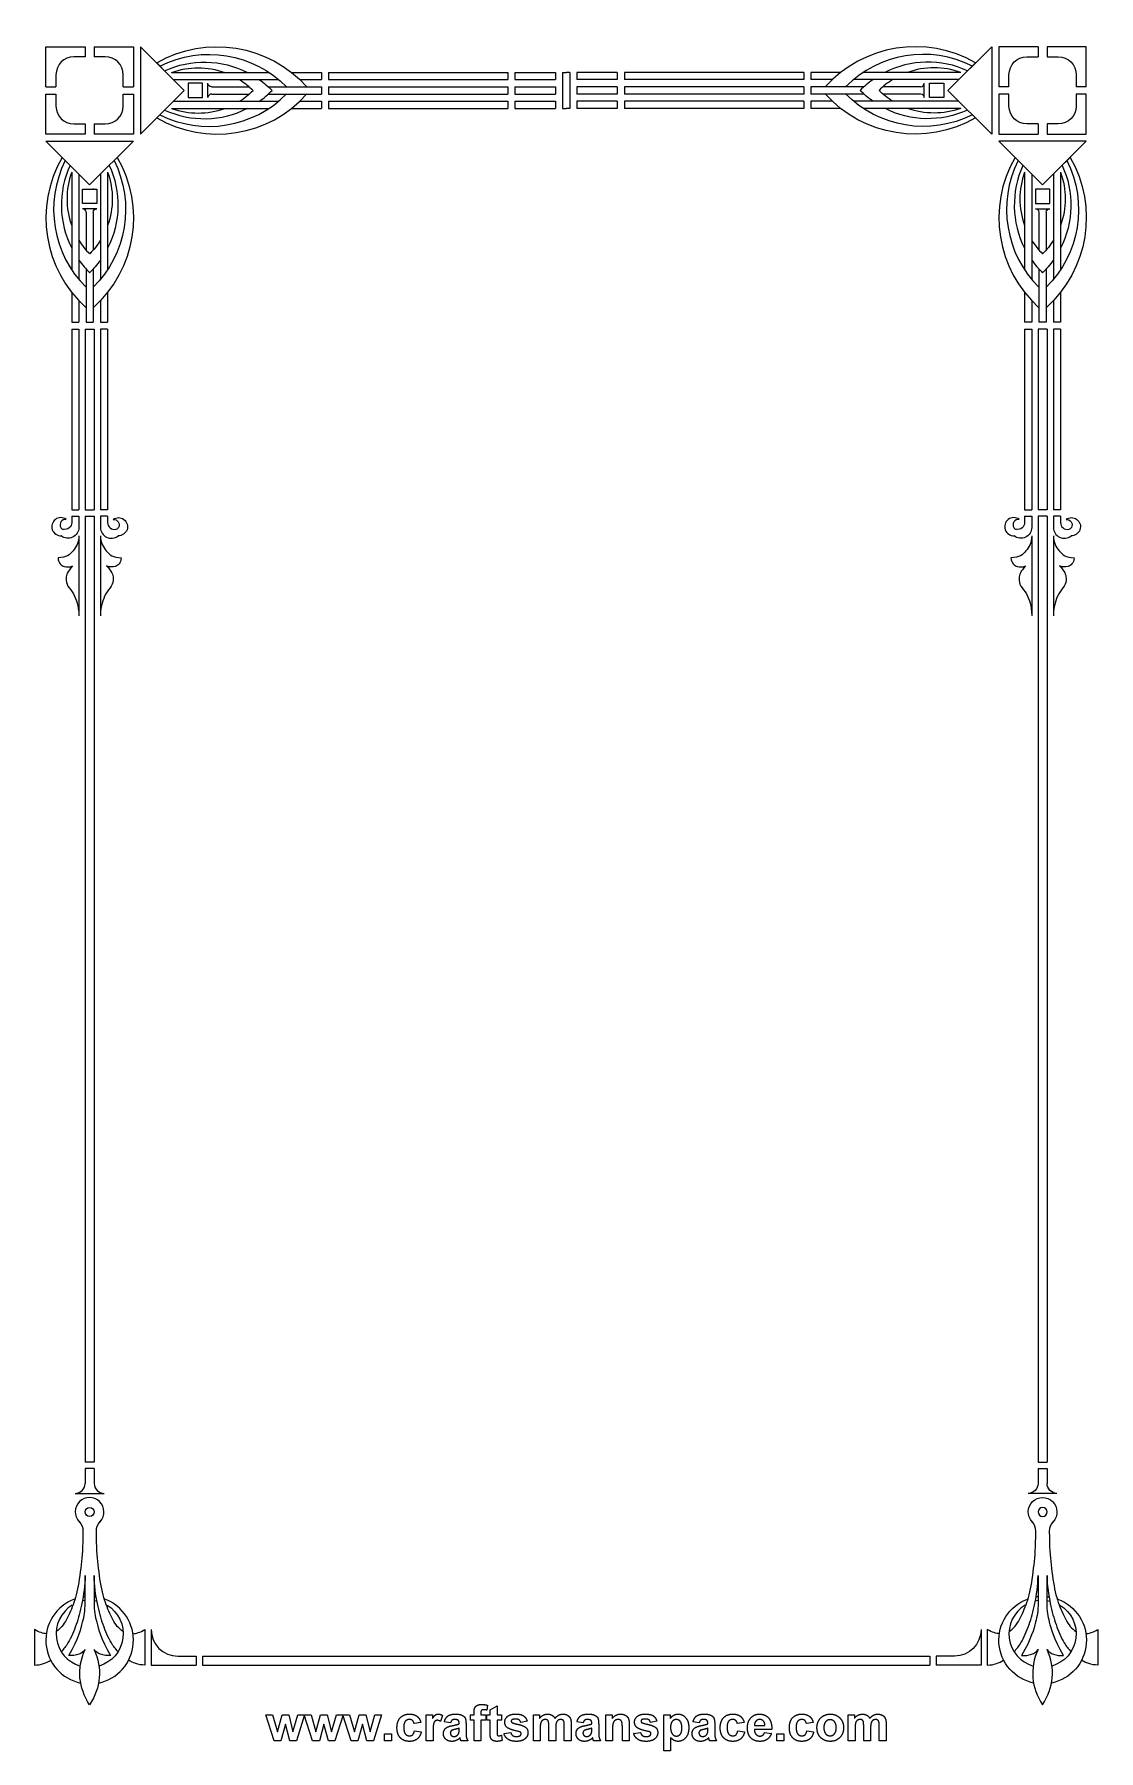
# Model space of a CAD drawing. Header units: millimetres. Extents: x -59 to 59, y -100 to 91.
import ezdxf

# ---------------------------------------------------------------- set-up
doc = ezdxf.new("R2010")
doc.units = ezdxf.units.MM
doc.header["$MEASUREMENT"] = 0
doc.layers.add('Layer 03', color=5, linetype='Continuous')

msp = doc.modelspace()

# ---------------------------------------------------------------- linework, layer by layer
at = {"layer": 'Layer 03'}
for p, q in [((-58, 90), (-53.63, 90)), ((-58, 85.53), (-58, 90)), ((-53.63, 90), (-53.63, 88.88)), ((-52.63, 90), (-48.25, 90)), ((-52.63, 90), (-52.63, 88.88)), ((-48.25, 90), (-48.25, 85.53)), ((-47.45, 90), (-47.45, 80.25)), ((47.45, 90), (47.45, 80.25)), ((52.62, 90), (48.25, 90)), ((48.25, 90), (48.25, 85.53)), ((52.62, 90), (52.62, 88.88)), ((53.62, 90), (53.62, 88.88)), ((58, 90), (53.62, 90)), ((58, 85.53), (58, 90)), ((-53.63, 88.88), (-54.88, 88.88)), ((-51.38, 88.88), (-52.63, 88.88)), ((-45.65, 88.2), (-45.3, 87.85)), ((45.65, 88.2), (45.3, 87.85)), ((51.38, 88.88), (52.62, 88.88)), ((53.62, 88.88), (54.88, 88.88)), ((-56.88, 86.88), (-56.88, 85.53)), ((-49.38, 85.53), (-49.38, 86.88)), ((-44.77, 87.32), (-45.3, 87.85)), ((-44, 87.12), (-33.12, 87.12)), ((-43.78, 86.33), (-32.04, 86.33)), ((-30.6, 87.12), (-27.29, 87.12)), ((-29.67, 86.33), (-27.29, 86.33)), ((-27.29, 87.12), (-27.29, 86.33)), ((-26.49, 87.12), (-26.49, 86.33)), ((-26.49, 87.12), (-6.5, 87.12)), ((-26.49, 86.33), (-6.5, 86.33)), ((-6.5, 87.12), (-6.5, 86.33)), ((-5.7, 87.12), (-5.7, 86.33)), ((-5.7, 87.12), (-1.2, 87.12)), ((-5.7, 86.33), (-1.2, 86.33)), ((-1.2, 87.12), (-1.2, 86.33)), ((-0.4, 87.12), (-0.4, 83.12)), ((-0.4, 87.12), (0, 87.12)), ((0.4, 87.12), (0, 87.12)), ((0.4, 87.12), (0.4, 83.12)), ((5.7, 87.12), (1.2, 87.12)), ((1.2, 87.12), (1.2, 86.33)), ((5.7, 86.33), (1.2, 86.33)), ((5.7, 87.12), (5.7, 86.33)), ((6.5, 87.12), (6.5, 86.33)), ((26.49, 87.12), (6.5, 87.12)), ((26.49, 86.33), (6.5, 86.33)), ((26.49, 87.12), (26.49, 86.33)), ((27.29, 87.12), (27.29, 86.33)), ((30.6, 87.12), (27.29, 87.12)), ((29.67, 86.33), (27.29, 86.33)), ((43.78, 86.33), (32.04, 86.33)), ((44, 87.12), (33.12, 87.12)), ((44.77, 87.32), (45.3, 87.85)), ((49.38, 85.53), (49.38, 86.88)), ((56.88, 86.88), (56.88, 85.53)), ((-58, 85.53), (-56.88, 85.53)), ((-58, 80.25), (-58, 84.72)), ((-58, 84.72), (-56.88, 84.72)), ((-56.88, 84.72), (-56.88, 83.38)), ((-49.38, 85.53), (-48.25, 85.53)), ((-49.38, 83.38), (-49.38, 84.72)), ((-49.38, 84.72), (-48.25, 84.72)), ((-48.25, 84.72), (-48.25, 80.25)), ((-42.18, 84.72), (-42.13, 84.72)), ((-42.13, 85.92), (-42.13, 84.33)), ((-40.53, 85.92), (-42.13, 85.92)), ((-42.13, 84.33), (-40.53, 84.33)), ((-40.53, 84.33), (-40.53, 85.92)), ((-39.93, 84.33), (-39.93, 85.92)), ((-39.53, 85.53), (-35.33, 85.53)), ((-39.53, 84.72), (-35.33, 84.72)), ((-33.2, 85.53), (-27.29, 85.53)), ((-33.2, 84.72), (-27.29, 84.72)), ((-27.29, 85.53), (-27.29, 84.72)), ((-26.49, 85.53), (-26.49, 84.72)), ((-26.49, 85.53), (-6.5, 85.53)), ((-26.49, 84.72), (-6.5, 84.72)), ((-6.5, 85.53), (-6.5, 84.72)), ((-5.7, 85.53), (-5.7, 84.72)), ((-5.7, 85.53), (-1.2, 85.53)), ((-5.7, 84.72), (-1.2, 84.72)), ((-1.2, 85.53), (-1.2, 84.72)), ((5.7, 85.53), (1.2, 85.53)), ((1.2, 85.53), (1.2, 84.72)), ((5.7, 84.72), (1.2, 84.72)), ((5.7, 85.53), (5.7, 84.72)), ((6.5, 85.53), (6.5, 84.72)), ((26.49, 85.53), (6.5, 85.53)), ((26.49, 84.72), (6.5, 84.72)), ((26.49, 85.53), (26.49, 84.72)), ((27.29, 85.53), (27.29, 84.72)), ((33.2, 85.53), (27.29, 85.53)), ((33.2, 84.72), (27.29, 84.72)), ((39.53, 85.53), (35.33, 85.53)), ((39.53, 84.72), (35.33, 84.72)), ((39.93, 84.33), (39.93, 85.92)), ((40.53, 84.33), (40.53, 85.92)), ((40.53, 85.92), (42.13, 85.92)), ((42.13, 84.33), (40.53, 84.33)), ((42.13, 85.92), (42.13, 84.33)), ((42.18, 84.72), (42.13, 84.72)), ((49.38, 85.53), (48.25, 85.53)), ((49.38, 84.72), (48.25, 84.72)), ((48.25, 84.72), (48.25, 80.25)), ((49.38, 83.38), (49.38, 84.72)), ((58, 85.53), (56.88, 85.53)), ((58, 84.72), (56.88, 84.72)), ((56.88, 84.72), (56.88, 83.38)), ((58, 80.25), (58, 84.72)), ((-44, 83.12), (-33.12, 83.12)), ((-43.78, 83.92), (-32.04, 83.92)), ((-30.6, 83.12), (-27.29, 83.12)), ((-29.67, 83.92), (-27.29, 83.92)), ((-27.29, 83.92), (-27.29, 83.12)), ((-26.49, 83.92), (-26.49, 83.12)), ((-26.49, 83.92), (-6.5, 83.92)), ((-26.49, 83.12), (-6.5, 83.12)), ((-6.5, 83.92), (-6.5, 83.12)), ((-5.7, 83.92), (-5.7, 83.12)), ((-5.7, 83.92), (-1.2, 83.92)), ((-5.7, 83.12), (-1.2, 83.12)), ((-1.2, 83.92), (-1.2, 83.12)), ((-0.4, 83.12), (0, 83.12)), ((0.4, 83.12), (0, 83.12)), ((5.7, 83.92), (1.2, 83.92)), ((1.2, 83.92), (1.2, 83.12)), ((5.7, 83.12), (1.2, 83.12)), ((5.7, 83.92), (5.7, 83.12)), ((6.5, 83.92), (6.5, 83.12)), ((26.49, 83.92), (6.5, 83.92)), ((26.49, 83.12), (6.5, 83.12)), ((26.49, 83.92), (26.49, 83.12)), ((27.29, 83.92), (27.29, 83.12)), ((29.67, 83.92), (27.29, 83.92)), ((30.6, 83.12), (27.29, 83.12)), ((43.78, 83.92), (32.04, 83.92)), ((44, 83.12), (33.12, 83.12)), ((-54.88, 81.38), (-53.63, 81.38)), ((-53.63, 81.38), (-53.63, 80.25)), ((-52.63, 81.38), (-52.63, 80.25)), ((-52.63, 81.38), (-51.38, 81.38)), ((52.62, 81.38), (51.38, 81.38)), ((52.62, 81.38), (52.62, 80.25)), ((54.88, 81.38), (53.62, 81.38)), ((53.62, 81.38), (53.62, 80.25)), ((-53.63, 80.25), (-58, 80.25)), ((-58, 79.45), (-48.25, 79.45)), ((-48.25, 80.25), (-52.63, 80.25)), ((48.25, 80.25), (52.62, 80.25)), ((58, 79.45), (48.25, 79.45)), ((53.62, 80.25), (58, 80.25)), ((-56.2, 77.65), (-55.85, 77.3)), ((-55.32, 76.77), (-55.85, 77.3)), ((55.32, 76.77), (55.85, 77.3)), ((56.2, 77.65), (55.85, 77.3)), ((-55.13, 76), (-55.13, 65.12)), ((-54.33, 75.78), (-54.33, 64.04)), ((-51.92, 75.78), (-51.92, 64.04)), ((-51.13, 76), (-51.13, 65.12)), ((51.12, 76), (51.12, 65.12)), ((51.92, 75.78), (51.92, 64.04)), ((54.33, 75.78), (54.33, 64.04)), ((55.12, 76), (55.12, 65.12)), ((-53.92, 72.53), (-53.92, 74.13)), ((-53.92, 74.13), (-52.33, 74.13)), ((-52.73, 74.18), (-52.73, 74.13)), ((-52.33, 74.13), (-52.33, 72.53)), ((53.92, 74.13), (52.33, 74.13)), ((52.33, 74.13), (52.33, 72.53)), ((52.72, 74.18), (52.72, 74.13)), ((53.92, 72.53), (53.92, 74.13)), ((-52.33, 72.53), (-53.92, 72.53)), ((-52.33, 71.93), (-53.92, 71.93)), ((-53.53, 71.53), (-53.53, 67.33)), ((-52.73, 71.53), (-52.73, 67.33)), ((52.33, 72.53), (53.92, 72.53)), ((52.33, 71.93), (53.92, 71.93)), ((52.72, 71.53), (52.72, 67.33)), ((53.52, 71.53), (53.52, 67.33)), ((-53.53, 65.2), (-53.53, 59.29)), ((-52.73, 65.2), (-52.73, 59.29)), ((52.72, 65.2), (52.72, 59.29)), ((53.52, 65.2), (53.52, 59.29)), ((-55.13, 62.6), (-55.13, 59.29)), ((-54.33, 61.67), (-54.33, 59.29)), ((-51.92, 61.67), (-51.92, 59.29)), ((-51.13, 62.6), (-51.13, 59.29)), ((51.12, 62.6), (51.12, 59.29)), ((51.92, 61.67), (51.92, 59.29)), ((54.33, 61.67), (54.33, 59.29)), ((55.12, 62.6), (55.12, 59.29)), ((-55.13, 59.29), (-54.33, 59.29)), ((-55.13, 58.49), (-54.33, 58.49)), ((-55.13, 58.49), (-55.13, 38.34)), ((-54.33, 58.49), (-54.33, 38.34)), ((-53.63, 58.49), (-52.63, 58.49)), ((-53.63, 58.49), (-53.63, 38.34)), ((-53.53, 59.29), (-52.73, 59.29)), ((-52.63, 58.49), (-52.63, 38.34)), ((-51.92, 59.29), (-51.13, 59.29)), ((-51.92, 58.49), (-51.92, 38.34)), ((-51.13, 58.49), (-51.92, 58.49)), ((-51.13, 58.49), (-51.13, 38.34)), ((51.92, 59.29), (51.12, 59.29)), ((51.12, 58.49), (51.92, 58.49)), ((51.12, 58.49), (51.12, 38.34)), ((51.92, 58.49), (51.92, 38.34)), ((52.62, 58.49), (52.62, 38.34)), ((53.62, 58.49), (52.62, 58.49)), ((53.52, 59.29), (52.72, 59.29)), ((53.62, 58.49), (53.62, 38.34)), ((55.12, 59.29), (54.33, 59.29)), ((54.33, 58.49), (54.33, 38.34)), ((55.12, 58.49), (54.33, 58.49)), ((55.12, 58.49), (55.12, 38.34)), ((-55.13, 38.34), (-54.33, 38.34)), ((-53.63, 38.34), (-52.63, 38.34)), ((-51.13, 38.34), (-51.92, 38.34)), ((51.12, 38.34), (51.92, 38.34)), ((53.62, 38.34), (52.62, 38.34)), ((55.12, 38.34), (54.33, 38.34)), ((-55.13, 37.64), (-54.33, 37.64)), ((-55.13, 37.64), (-55.13, 36.94)), ((-54.33, 37.64), (-54.33, 36.38)), ((-53.63, 37.64), (-53.63, -61.52)), ((-53.63, 37.64), (-52.63, 37.64)), ((-52.63, 37.64), (-52.63, -67.85)), ((-51.92, 37.64), (-51.92, 36.38)), ((-51.13, 37.64), (-51.92, 37.64)), ((-51.13, 37.64), (-51.13, 36.94)), ((51.12, 37.64), (51.92, 37.64)), ((51.12, 37.64), (51.12, 36.94)), ((51.92, 37.64), (51.92, 36.38)), ((52.62, 37.64), (52.62, -67.85)), ((53.62, 37.64), (52.62, 37.64)), ((53.62, 37.64), (53.62, -61.52)), ((54.33, 37.64), (54.33, 36.38)), ((55.12, 37.64), (54.33, 37.64)), ((55.12, 37.64), (55.12, 36.94)), ((-54.33, 35.44), (-54.33, 26.53)), ((-51.92, 35.44), (-51.92, 26.53)), ((51.92, 35.44), (51.92, 26.53)), ((54.33, 35.44), (54.33, 26.53)), ((-53.63, -61.52), (-53.63, -67.85)), ((53.62, -61.52), (53.62, -67.85)), ((-52.63, -67.85), (-53.63, -67.85)), ((-53.63, -68.55), (-53.63, -70.23)), ((-52.63, -68.55), (-53.63, -68.55)), ((-52.63, -68.55), (-52.63, -70.23)), ((52.62, -67.85), (53.62, -67.85)), ((52.62, -68.55), (53.62, -68.55)), ((52.62, -68.55), (52.62, -70.23)), ((53.62, -68.55), (53.62, -70.23)), ((-54.73, -71.33), (-51.52, -71.33)), ((54.73, -71.33), (51.52, -71.33)), ((-53.63, -83.51), (-53.63, -80.51)), ((-52.63, -80.51), (-52.63, -83.51)), ((52.62, -80.51), (52.62, -83.51)), ((53.62, -83.51), (53.62, -80.51)), ((-59.29, -86.53), (-59.29, -90.48)), ((-46.96, -86.53), (-46.96, -90.48)), ((-46.26, -86.53), (-46.26, -90.48)), ((46.26, -86.53), (46.26, -90.48)), ((46.96, -86.53), (46.96, -90.48)), ((59.29, -86.53), (59.29, -90.48)), ((-43.31, -89.48), (-41.25, -89.48)), ((-41.25, -89.48), (-41.25, -90.48)), ((-40.55, -89.48), (-40.55, -90.48)), ((-40.55, -89.48), (40.55, -89.48)), ((40.55, -89.48), (40.55, -90.48)), ((43.31, -89.48), (41.25, -89.48)), ((41.25, -89.48), (41.25, -90.48)), ((-46.26, -90.48), (-41.25, -90.48)), ((-40.55, -90.48), (40.55, -90.48)), ((46.26, -90.48), (41.25, -90.48)), ((-54.12, -92.49), (-54.13, -92.48)), ((-52.12, -92.48), (-52.13, -92.49)), ((52.12, -92.48), (52.13, -92.49)), ((54.12, -92.49), (54.13, -92.48)), ((-8.77, -94.97), (-8.85, -95.5)), ((-8.47, -95.48), (-7.7, -95.04)), ((-8.47, -96.03), (-8.47, -95.48)), ((-7.7, -95.04), (-7.7, -96.03)), ((-32.56, -98.92), (-33.48, -96.03)), ((-33.48, -96.03), (-32.73, -96.03)), ((-32.73, -96.03), (-32.19, -97.92)), ((-32.19, -97.92), (-31.67, -96.03)), ((-31.3, -97.06), (-31.8, -98.92)), ((-31.67, -96.03), (-30.93, -96.03)), ((-30.81, -98.92), (-31.3, -97.06)), ((-30.93, -96.03), (-30.46, -97.92)), ((-30.46, -97.92), (-29.91, -96.03)), ((-29.16, -96.03), (-30.08, -98.92)), ((-29.91, -96.03), (-29.16, -96.03)), ((-28.26, -98.92), (-29.19, -96.03)), ((-29.19, -96.03), (-28.44, -96.03)), ((-28.44, -96.03), (-27.89, -97.92)), ((-27.89, -97.92), (-27.38, -96.03)), ((-27, -97.06), (-27.51, -98.92)), ((-27.38, -96.03), (-26.63, -96.03)), ((-26.51, -98.92), (-27, -97.06)), ((-26.63, -96.03), (-26.16, -97.92)), ((-26.16, -97.92), (-25.61, -96.03)), ((-24.86, -96.03), (-25.79, -98.92)), ((-25.61, -96.03), (-24.86, -96.03)), ((-23.97, -98.92), (-24.89, -96.03)), ((-24.89, -96.03), (-24.14, -96.03)), ((-24.14, -96.03), (-23.59, -97.92)), ((-23.59, -97.92), (-23.08, -96.03)), ((-22.7, -97.06), (-23.21, -98.92)), ((-23.08, -96.03), (-22.34, -96.03)), ((-22.22, -98.92), (-22.7, -97.06)), ((-22.34, -96.03), (-21.86, -97.92)), ((-21.86, -97.92), (-21.32, -96.03)), ((-20.57, -96.03), (-21.49, -98.92)), ((-21.32, -96.03), (-20.57, -96.03)), ((-16.2, -96.87), (-16.96, -96.99)), ((-15.61, -98.92), (-15.61, -96.03)), ((-15.61, -96.03), (-14.89, -96.03)), ((-14.89, -96.03), (-14.89, -96.44)), ((-13.78, -96.1), (-14.01, -96.77)), ((-12.89, -96.92), (-13.58, -96.82)), ((-11.93, -97.04), (-11.93, -96.96)), ((-11.93, -97.69), (-11.93, -97.53)), ((-11.16, -97.07), (-11.16, -97.96)), ((-10.67, -96.03), (-10.27, -96.03)), ((-10.67, -96.62), (-10.67, -96.03)), ((-10.27, -96.62), (-10.67, -96.62)), ((-10.27, -96.03), (-10.27, -95.81)), ((-10.27, -98.92), (-10.27, -96.62)), ((-9.51, -95.83), (-9.51, -96.03)), ((-9.51, -96.03), (-8.96, -96.03)), ((-8.96, -96.62), (-9.51, -96.62)), ((-9.51, -96.62), (-9.51, -98.92)), ((-8.96, -96.03), (-8.96, -96.62)), ((-8.84, -96.62), (-8.84, -96.03)), ((-8.84, -96.03), (-8.47, -96.03)), ((-8.47, -96.62), (-8.84, -96.62)), ((-8.47, -97.89), (-8.47, -96.62)), ((-7.7, -96.03), (-7.19, -96.03)), ((-7.19, -96.62), (-7.7, -96.62)), ((-7.7, -96.62), (-7.7, -97.81)), ((-7.19, -96.03), (-7.19, -96.62)), ((-4.35, -96.74), (-5.06, -96.87)), ((-3.65, -96.03), (-2.96, -96.03)), ((-3.65, -98.92), (-3.65, -96.03)), ((-2.96, -96.03), (-2.96, -96.42)), ((-2.89, -97.51), (-2.89, -98.92)), ((-1.93, -98.92), (-1.93, -97.33)), ((-1.16, -97.53), (-1.16, -98.92)), ((-0.2, -98.92), (-0.2, -97.26)), ((0.57, -97.06), (0.57, -98.92)), ((1.9, -96.92), (1.21, -96.82)), ((2.86, -97.04), (2.86, -96.96)), ((2.86, -97.69), (2.86, -97.53)), ((3.63, -97.07), (3.63, -97.96)), ((4.42, -98.92), (4.42, -96.03)), ((4.42, -96.03), (5.14, -96.03)), ((5.14, -96.03), (5.14, -96.45)), ((5.18, -97.61), (5.18, -98.92)), ((6.27, -98.92), (6.27, -97.44)), ((7.04, -97.12), (7.04, -98.92)), ((10.12, -96.74), (9.41, -96.87)), ((10.89, -96.03), (11.6, -96.03)), ((10.89, -100.03), (10.89, -96.03)), ((11.6, -96.03), (11.6, -96.45)), ((14.84, -96.92), (14.15, -96.82)), ((15.8, -97.04), (15.8, -96.96)), ((15.8, -97.69), (15.8, -97.53)), ((16.57, -97.07), (16.57, -97.96)), ((19.85, -96.87), (19.09, -96.99)), ((21, -97.21), (22.17, -97.21)), ((27.55, -96.87), (26.79, -96.99)), ((31.46, -96.03), (32.15, -96.03)), ((31.46, -98.92), (31.46, -96.03)), ((32.15, -96.03), (32.15, -96.42)), ((32.22, -97.51), (32.22, -98.92)), ((33.18, -98.92), (33.18, -97.33)), ((33.95, -97.53), (33.95, -98.92)), ((34.91, -98.92), (34.91, -97.26)), ((35.68, -97.06), (35.68, -98.92)), ((-31.8, -98.92), (-32.56, -98.92)), ((-30.08, -98.92), (-30.81, -98.92)), ((-27.51, -98.92), (-28.26, -98.92)), ((-25.79, -98.92), (-26.51, -98.92)), ((-23.21, -98.92), (-23.97, -98.92)), ((-21.49, -98.92), (-22.22, -98.92)), ((-20.25, -98.92), (-20.25, -98.15)), ((-20.25, -98.15), (-19.48, -98.15)), ((-19.48, -98.92), (-20.25, -98.92)), ((-19.48, -98.15), (-19.48, -98.92)), ((-16.91, -97.83), (-16.15, -97.93)), ((-14.84, -98.92), (-15.61, -98.92)), ((-14.84, -98.02), (-14.84, -98.92)), ((-10.96, -98.92), (-11.73, -98.92)), ((-9.51, -98.92), (-10.27, -98.92)), ((-7.2, -98.3), (-7.14, -98.88)), ((-6.94, -98.1), (-6.17, -98)), ((-2.89, -98.92), (-3.65, -98.92)), ((-1.16, -98.92), (-1.93, -98.92)), ((0.57, -98.92), (-0.2, -98.92)), ((3.83, -98.92), (3.06, -98.92)), ((5.18, -98.92), (4.42, -98.92)), ((7.04, -98.92), (6.27, -98.92)), ((7.53, -98.1), (8.3, -98)), ((11.65, -98.57), (11.65, -100.03)), ((16.76, -98.92), (16, -98.92)), ((19.14, -97.83), (19.9, -97.93)), ((22.94, -97.68), (20.99, -97.68)), ((22.12, -98), (22.89, -98.1)), ((23.51, -98.92), (23.51, -98.15)), ((23.51, -98.15), (24.27, -98.15)), ((24.27, -98.92), (23.51, -98.92)), ((24.27, -98.15), (24.27, -98.92)), ((26.84, -97.83), (27.6, -97.93)), ((32.22, -98.92), (31.46, -98.92)), ((33.95, -98.92), (33.18, -98.92)), ((35.68, -98.92), (34.91, -98.92)), ((11.65, -100.03), (10.89, -100.03))]:
    msp.add_line(p, q, dxfattribs=at)
for points in [[(-47.45, 90), (-42.58, 85.13), (-47.45, 80.25)], [(47.45, 90), (42.58, 85.13), (47.45, 80.25)], [(-58, 79.45), (-53.13, 74.58), (-48.25, 79.45)], [(58, 79.45), (53.12, 74.58), (48.25, 79.45)]]:
    msp.add_lwpolyline(points, dxfattribs=at)
msp.add_circle((-53.13, -73.4), 0.5, dxfattribs=at)
at = {"layer": 'Layer 03', "extrusion": (0, 0, -1)}
msp.add_circle((-53.13, -73.4), 0.5, dxfattribs=at)
for centre, radius, start, end in [((38.92, 76.53), 13.47, 60.0339, 138.1038), ((39.83, 76.95), 12.19, 63.3576, 135.3031), ((40.34, 77.67), 10.61, 65.3453, 117.0155), ((-51.38, 86.88), 2, 0, 90), ((-54.88, 86.88), 2, 90, 180), ((41.03, 78.93), 8.72, 70.11, 109.89), ((41.03, 78.93), 8.72, 121.9445, 134.6934), ((40.34, 77.67), 10.61, 125.3615, 135.3749), ((39.53, 85.92), 0.4, 270, 0), ((-38.92, 93.72), 13.47, 240.0339, 318.1038), ((-39.83, 93.3), 12.19, 243.3576, 315.3031), ((-40.34, 92.58), 10.61, 305.3615, 315.3749), ((-41.03, 91.32), 8.72, 301.9445, 314.6934), ((-39.53, 84.33), 0.4, 90, 180), ((-40.34, 92.58), 10.61, 245.3453, 297.0155), ((-41.03, 91.32), 8.72, 250.11, 289.89), ((-51.38, 83.38), 2, 270, 0), ((-54.88, 83.38), 2, 180, 270), ((61.72, 70.92), 13.47, 150.0339, 228.1038), ((61.3, 71.83), 12.19, 153.3576, 225.3031), ((60.58, 72.34), 10.61, 155.3453, 207.0155), ((-44.53, 70.92), 13.47, 150.0339, 228.1038), ((-44.95, 71.83), 12.19, 153.3576, 225.3031), ((-45.67, 72.34), 10.61, 155.3453, 207.0155), ((59.32, 73.03), 8.72, 160.11, 199.89), ((-46.93, 73.03), 8.72, 160.11, 199.89), ((52.33, 71.53), 0.4, 360, 90), ((-53.92, 71.53), 0.4, 360, 90), ((59.32, 73.03), 8.72, 211.9445, 224.6934), ((-46.93, 73.03), 8.72, 211.9445, 224.6934), ((60.58, 72.34), 10.61, 215.3615, 225.3749), ((-45.67, 72.34), 10.61, 215.3615, 225.3749), ((55.53, 36.38), 1.2, 180, 309.8539), ((55.9, 36.94), 0.776, 180, 281.112), ((49.91, 36.47), 1.01, 53.6801, 272.5551), ((50.43, 36.68), 0.601, 82.6939, 210.1663), ((50.28, 36.59), 0.427, 210.1663, 258.888), ((-50.72, 36.38), 1.2, 180, 309.8539), ((-50.35, 36.94), 0.776, 180, 281.112), ((-56.34, 36.47), 1.01, 53.6801, 272.5551), ((-55.82, 36.68), 0.601, 82.6939, 210.1663), ((-55.97, 36.59), 0.427, 210.1663, 258.888), ((-51.52, -70.23), 1.1, 180, 270), ((-54.73, -70.23), 1.1, 270, 0), ((-53.13, -73.4), 1.6, 316.9116, 223.0884), ((55.43, -75.55), 1.56, 136.9116, 180.5552), ((50.82, -75.55), 1.56, 359.4448, 43.0884), ((53.12, -87.71), 4.88, 95.8868, 98.622), ((53.12, -87), 3.74, 97.9906, 102.5575), ((53.12, -87), 3.74, 121.0979, 253.7492), ((46.62, -86.58), 3.91, 42.4626, 42.5), ((-53.13, -87.71), 4.88, 281.8341, 69.5992), ((-53.13, -87.71), 4.88, 95.8868, 98.622), ((-53.13, -87), 3.74, 97.9906, 102.5575), ((-53.13, -87.71), 4.88, 110.4008, 258.1659), ((-53.13, -87), 3.74, 121.0979, 253.7492), ((-59.63, -86.58), 3.91, 42.4626, 42.5), ((-43.31, -86.53), 2.95, 180, 270)]:
    msp.add_arc(centre, radius, start, end, dxfattribs=at)
at = {"layer": 'Layer 03'}
for centre, radius, start, end in [((38.92, 76.53), 13.47, 60.0339, 138.1038), ((-54.88, 86.88), 2, 90, 180), ((-51.38, 86.88), 2, 0, 90), ((39.83, 76.95), 12.19, 63.3576, 135.3031), ((40.34, 77.67), 10.61, 65.3453, 117.0155), ((40.34, 77.67), 10.61, 125.3615, 135.3749), ((41.03, 78.93), 8.72, 121.9445, 134.6934), ((41.03, 78.93), 8.72, 70.11, 109.89), ((-38.92, 93.72), 13.47, 240.0339, 318.1038), ((-39.83, 93.3), 12.19, 243.3576, 315.3031), ((-39.53, 84.33), 0.4, 90, 180), ((-41.03, 91.32), 8.72, 301.9445, 314.6934), ((-40.34, 92.58), 10.61, 305.3615, 315.3749), ((39.53, 85.92), 0.4, 270, 0), ((-54.88, 83.38), 2, 180, 270), ((-51.38, 83.38), 2, 270, 0), ((-40.34, 92.58), 10.61, 245.3453, 297.0155), ((-41.03, 91.32), 8.72, 250.11, 289.89), ((-44.53, 70.92), 13.47, 150.0339, 228.1038), ((-44.95, 71.83), 12.19, 153.3576, 225.3031), ((-45.67, 72.34), 10.61, 155.3453, 207.0155), ((61.72, 70.92), 13.47, 150.0339, 228.1038), ((61.3, 71.83), 12.19, 153.3576, 225.3031), ((60.58, 72.34), 10.61, 155.3453, 207.0155), ((-46.93, 73.03), 8.72, 160.11, 199.89), ((59.32, 73.03), 8.72, 160.11, 199.89), ((-53.92, 71.53), 0.4, 360, 90), ((52.33, 71.53), 0.4, 360, 90), ((-46.93, 73.03), 8.72, 211.9445, 224.6934), ((59.32, 73.03), 8.72, 211.9445, 224.6934), ((-45.67, 72.34), 10.61, 215.3615, 225.3749), ((60.58, 72.34), 10.61, 215.3615, 225.3749), ((-56.34, 36.47), 1.01, 53.6801, 272.5551), ((-55.82, 36.68), 0.601, 82.6939, 210.1663), ((-55.97, 36.59), 0.427, 210.1663, 258.888), ((-50.72, 36.38), 1.2, 180, 309.8539), ((-50.35, 36.94), 0.776, 180, 281.112), ((49.91, 36.47), 1.01, 53.6801, 272.5551), ((50.43, 36.68), 0.601, 82.6939, 210.1663), ((50.28, 36.59), 0.427, 210.1663, 258.888), ((55.53, 36.38), 1.2, 180, 309.8539), ((55.9, 36.94), 0.776, 180, 281.112), ((-54.73, -70.23), 1.1, 270, 0), ((-51.52, -70.23), 1.1, 180, 270), ((-53.13, -73.4), 1.6, 316.9116, 223.0884), ((50.82, -75.55), 1.56, 359.4448, 43.0884), ((55.43, -75.55), 1.56, 136.9116, 180.5552), ((-53.13, -87.71), 4.88, 110.4008, 258.1659), ((-53.13, -87), 3.74, 121.0979, 253.7492), ((-59.63, -86.58), 3.91, 42.4626, 42.5), ((-53.13, -87), 3.74, 97.9906, 102.5575), ((-53.13, -87.71), 4.88, 95.8868, 98.622), ((-53.13, -87.71), 4.88, 281.8341, 69.5992), ((53.12, -87), 3.74, 121.0979, 253.7492), ((46.62, -86.58), 3.91, 42.4626, 42.5), ((53.12, -87), 3.74, 97.9906, 102.5575), ((53.12, -87.71), 4.88, 95.8868, 98.622), ((-43.31, -86.53), 2.95, 180, 270)]:
    msp.add_arc(centre, radius, start, end, dxfattribs=at)
for points, degree in [([(-54.33, 35.44), (-54.33, 34.73), (-54.93, 33.68), (-55.72, 33.01), (-56.65, 33.01)], 3), ([(-51.92, 35.44), (-51.92, 34.73), (-51.32, 33.68), (-50.53, 33.01), (-49.6, 33.01)], 3), ([(51.92, 35.44), (51.92, 34.73), (51.32, 33.68), (50.53, 33.01), (49.6, 33.01)], 3), ([(54.33, 35.44), (54.33, 34.73), (54.93, 33.68), (55.72, 33.01), (56.65, 33.01)], 3), ([(-56.65, 33.01), (-56.6, 32.36), (-55.95, 31.91), (-55.36, 31.96), (-55.02, 32.09)], 3), ([(-49.6, 33.01), (-49.65, 32.36), (-50.3, 31.91), (-50.89, 31.96), (-51.23, 32.09)], 3), ([(49.6, 33.01), (49.65, 32.36), (50.3, 31.91), (50.89, 31.96), (51.23, 32.09)], 3), ([(56.65, 33.01), (56.6, 32.36), (55.95, 31.91), (55.36, 31.96), (55.02, 32.09)], 3), ([(-55.02, 32.09), (-55.61, 31.5), (-55.83, 30.66), (-55.64, 29.85), (-54.85, 29.04), (-54.51, 27.91), (-54.33, 27.23), (-54.33, 26.53)], 3), ([(-51.23, 32.09), (-50.64, 31.5), (-50.42, 30.66), (-50.61, 29.85), (-51.4, 29.04), (-51.74, 27.91), (-51.92, 27.23), (-51.92, 26.53)], 3), ([(51.23, 32.09), (50.64, 31.5), (50.42, 30.66), (50.61, 29.85), (51.4, 29.04), (51.74, 27.91), (51.92, 27.23), (51.92, 26.53)], 3), ([(55.02, 32.09), (55.61, 31.5), (55.83, 30.66), (55.64, 29.85), (54.85, 29.04), (54.51, 27.91), (54.33, 27.23), (54.33, 26.53)], 3), ([(-55.46, -89.42), (-54.36, -87.5), (-53.83, -85.42), (-53.63, -84.52), (-53.63, -83.51)], 3), ([(-52.63, -83.51), (-52.63, -84.52), (-52.42, -85.42), (-51.89, -87.5), (-50.79, -89.42)], 3), ([(52.62, -83.51), (52.62, -84.52), (52.42, -85.42), (51.89, -87.5), (50.79, -89.42)], 3), ([(55.46, -89.42), (54.36, -87.5), (53.83, -85.42), (53.62, -84.52), (53.62, -83.51)], 3), ([(-57.94, -86.98), (-58.3, -86.96), (-58.72, -86.82), (-59.29, -86.53)], 3), ([(-48.31, -86.98), (-47.95, -86.96), (-47.53, -86.82), (-46.96, -86.53)], 3), ([(48.31, -86.98), (47.95, -86.96), (47.53, -86.82), (46.96, -86.53)], 3), ([(57.94, -86.98), (58.3, -86.96), (58.72, -86.82), (59.29, -86.53)], 3), ([(-59.29, -90.48), (-58.54, -90.48), (-57.95, -90.24), (-57.47, -89.93)], 3), ([(-53.63, -88.76), (-53.91, -89.18), (-54.66, -89.5), (-55.46, -89.42)], 3), ([(-53.13, -94.92), (-54.37, -93), (-54.59, -90.83), (-53.63, -88.76)], 3), ([(-52.63, -88.76), (-51.66, -90.83), (-51.88, -93), (-53.13, -94.92)], 3), ([(-50.79, -89.42), (-51.59, -89.5), (-52.34, -89.18), (-52.63, -88.76)], 3), ([(-46.96, -90.48), (-47.71, -90.48), (-48.3, -90.24), (-48.78, -89.93)], 3), ([(46.96, -90.48), (47.71, -90.48), (48.3, -90.24), (48.78, -89.93)], 3), ([(50.79, -89.42), (51.59, -89.5), (52.34, -89.18), (52.62, -88.76)], 3), ([(52.62, -88.76), (51.66, -90.83), (51.88, -93), (53.12, -94.92)], 3), ([(53.12, -94.92), (54.37, -93), (54.59, -90.83), (53.62, -88.76)], 3), ([(53.62, -88.76), (53.91, -89.18), (54.66, -89.5), (55.46, -89.42)], 3), ([(59.29, -90.48), (58.54, -90.48), (57.95, -90.24), (57.47, -89.93)], 3), ([(-10.27, -95.81), (-10.27, -95.45), (-10.2, -95.27)], 2), ([(-10.2, -95.27), (-10.12, -95.09), (-9.91, -94.98)], 2), ([(-9.91, -94.98), (-9.71, -94.87), (-9.4, -94.87)], 2), ([(-9.44, -95.54), (-9.51, -95.61), (-9.51, -95.83)], 2), ([(-9.2, -95.46), (-9.36, -95.46), (-9.44, -95.54)], 2), ([(-9.4, -94.87), (-9.07, -94.87), (-8.77, -94.97)], 2), ([(-8.85, -95.5), (-9.03, -95.46), (-9.2, -95.46)], 2), ([(-18.86, -97.47), (-18.86, -96.76), (-18.49, -96.35)], 2), ([(-18.49, -98.59), (-18.86, -98.19), (-18.86, -97.47)], 2), ([(-18.49, -96.35), (-18.11, -95.95), (-17.47, -95.95)], 2), ([(-17.93, -96.75), (-18.1, -96.95), (-18.1, -97.42)], 2), ([(-18.1, -97.42), (-18.1, -97.94), (-17.93, -98.16)], 2), ([(-17.48, -96.55), (-17.76, -96.55), (-17.93, -96.75)], 2), ([(-17.13, -96.66), (-17.27, -96.55), (-17.48, -96.55)], 2), ([(-17.47, -95.95), (-16.95, -95.95), (-16.64, -96.18)], 2), ([(-16.96, -96.99), (-17, -96.77), (-17.13, -96.66)], 2), ([(-16.64, -96.18), (-16.33, -96.4), (-16.2, -96.87)], 2), ([(-14.89, -96.44), (-14.72, -96.15), (-14.58, -96.05)], 2), ([(-14.78, -97.05), (-14.84, -97.28), (-14.84, -98.02)], 2), ([(-14.61, -96.73), (-14.72, -96.82), (-14.78, -97.05)], 2), ([(-14.35, -96.64), (-14.51, -96.64), (-14.61, -96.73)], 2), ([(-14.58, -96.05), (-14.44, -95.95), (-14.26, -95.95)], 2), ([(-14.01, -96.77), (-14.2, -96.64), (-14.35, -96.64)], 2), ([(-14.26, -95.95), (-14.01, -95.95), (-13.78, -96.1)], 2), ([(-13.58, -96.82), (-13.47, -96.38), (-13.19, -96.17)], 2), ([(-13.57, -97.7), (-13.45, -97.51), (-13.25, -97.41)], 2), ([(-13.25, -97.41), (-13.04, -97.3), (-12.65, -97.23)], 2), ([(-13.19, -96.17), (-12.91, -95.95), (-12.35, -95.95)], 2), ([(-12.72, -96.63), (-12.82, -96.71), (-12.89, -96.92)], 2), ([(-12.42, -96.55), (-12.61, -96.55), (-12.72, -96.63)], 2), ([(-12.65, -97.23), (-12.13, -97.13), (-11.93, -97.04)], 2), ([(-12.03, -96.64), (-12.13, -96.55), (-12.42, -96.55)], 2), ([(-11.93, -97.53), (-12.07, -97.58), (-12.37, -97.65)], 2), ([(-12.35, -95.95), (-11.85, -95.95), (-11.61, -96.07)], 2), ([(-11.93, -96.96), (-11.93, -96.74), (-12.03, -96.64)], 2), ([(-11.61, -96.07), (-11.36, -96.2), (-11.26, -96.38)], 2), ([(-11.26, -96.38), (-11.16, -96.57), (-11.16, -97.07)], 2), ([(-6.84, -96.85), (-6.84, -96.47), (-6.54, -96.21)], 2), ([(-6.5, -97.5), (-6.84, -97.27), (-6.84, -96.85)], 2), ([(-6.54, -96.21), (-6.25, -95.95), (-5.62, -95.95)], 2), ([(-5.32, -97.88), (-6.25, -97.67), (-6.5, -97.5)], 2), ([(-6.04, -96.58), (-6.12, -96.64), (-6.12, -96.74)], 2), ([(-6.12, -96.74), (-6.12, -96.82), (-6.05, -96.88)], 2), ([(-6.05, -96.88), (-5.95, -96.96), (-5.34, -97.1)], 2), ([(-5.61, -96.5), (-5.91, -96.5), (-6.04, -96.58)], 2), ([(-5.62, -95.95), (-5.03, -95.95), (-4.74, -96.15)], 2), ([(-5.24, -96.59), (-5.37, -96.5), (-5.61, -96.5)], 2), ([(-5.34, -97.1), (-4.73, -97.24), (-4.49, -97.44)], 2), ([(-5.06, -96.87), (-5.11, -96.69), (-5.24, -96.59)], 2), ([(-4.74, -96.15), (-4.46, -96.35), (-4.35, -96.74)], 2), ([(-4.49, -97.44), (-4.25, -97.65), (-4.25, -98.02)], 2), ([(-2.96, -96.42), (-2.59, -95.95), (-2.07, -95.95)], 2), ([(-2.83, -96.92), (-2.89, -97.1), (-2.89, -97.51)], 2), ([(-2.63, -96.64), (-2.77, -96.74), (-2.83, -96.92)], 2), ([(-2.32, -96.55), (-2.49, -96.55), (-2.63, -96.64)], 2), ([(-2.09, -96.61), (-2.17, -96.55), (-2.32, -96.55)], 2), ([(-1.97, -96.79), (-2.01, -96.67), (-2.09, -96.61)], 2), ([(-2.07, -95.95), (-1.79, -95.95), (-1.58, -96.07)], 2), ([(-1.93, -97.33), (-1.93, -96.91), (-1.97, -96.79)], 2), ([(-1.58, -96.07), (-1.38, -96.19), (-1.25, -96.42)], 2), ([(-1.25, -96.42), (-1.06, -96.19), (-0.84, -96.07)], 2), ([(-1.1, -96.93), (-1.16, -97.12), (-1.16, -97.53)], 2), ([(-0.9, -96.64), (-1.04, -96.74), (-1.1, -96.93)], 2), ([(-0.6, -96.55), (-0.76, -96.55), (-0.9, -96.64)], 2), ([(-0.84, -96.07), (-0.62, -95.95), (-0.37, -95.95)], 2), ([(-0.28, -96.71), (-0.38, -96.55), (-0.6, -96.55)], 2), ([(-0.37, -95.95), (-0.06, -95.95), (0.16, -96.08)], 2), ([(-0.2, -97.26), (-0.2, -96.83), (-0.28, -96.71)], 2), ([(0.16, -96.08), (0.38, -96.21), (0.49, -96.46)], 2), ([(0.49, -96.46), (0.57, -96.65), (0.57, -97.06)], 2), ([(1.21, -96.82), (1.32, -96.38), (1.6, -96.17)], 2), ([(1.22, -97.7), (1.34, -97.51), (1.54, -97.41)], 2), ([(1.54, -97.41), (1.75, -97.3), (2.14, -97.23)], 2), ([(1.6, -96.17), (1.88, -95.95), (2.44, -95.95)], 2), ([(2.07, -96.63), (1.97, -96.71), (1.9, -96.92)], 2), ([(2.37, -96.55), (2.18, -96.55), (2.07, -96.63)], 2), ([(2.14, -97.23), (2.66, -97.13), (2.86, -97.04)], 2), ([(2.76, -96.64), (2.66, -96.55), (2.37, -96.55)], 2), ([(2.86, -97.53), (2.72, -97.58), (2.42, -97.65)], 2), ([(2.44, -95.95), (2.94, -95.95), (3.18, -96.07)], 2), ([(2.86, -96.96), (2.86, -96.74), (2.76, -96.64)], 2), ([(3.18, -96.07), (3.43, -96.2), (3.53, -96.38)], 2), ([(3.53, -96.38), (3.63, -96.57), (3.63, -97.07)], 2), ([(5.14, -96.45), (5.51, -95.95), (6.08, -95.95)], 2), ([(5.24, -96.94), (5.18, -97.12), (5.18, -97.61)], 2), ([(5.45, -96.65), (5.3, -96.76), (5.24, -96.94)], 2), ([(5.81, -96.55), (5.61, -96.55), (5.45, -96.65)], 2), ([(6.07, -96.62), (5.96, -96.55), (5.81, -96.55)], 2), ([(6.22, -96.84), (6.17, -96.7), (6.07, -96.62)], 2), ([(6.08, -95.95), (6.33, -95.95), (6.53, -96.04)], 2), ([(6.27, -97.44), (6.27, -96.97), (6.22, -96.84)], 2), ([(6.53, -96.04), (6.74, -96.14), (6.85, -96.28)], 2), ([(6.85, -96.28), (6.95, -96.42), (6.99, -96.6)], 2), ([(6.99, -96.6), (7.04, -96.78), (7.04, -97.12)], 2), ([(7.63, -96.85), (7.63, -96.47), (7.93, -96.21)], 2), ([(7.97, -97.5), (7.63, -97.27), (7.63, -96.85)], 2), ([(7.93, -96.21), (8.22, -95.95), (8.84, -95.95)], 2), ([(9.15, -97.88), (8.22, -97.67), (7.97, -97.5)], 2), ([(8.43, -96.58), (8.35, -96.64), (8.35, -96.74)], 2), ([(8.35, -96.74), (8.35, -96.82), (8.42, -96.88)], 2), ([(8.42, -96.88), (8.52, -96.96), (9.13, -97.1)], 2), ([(8.86, -96.5), (8.56, -96.5), (8.43, -96.58)], 2), ([(8.84, -95.95), (9.44, -95.95), (9.73, -96.15)], 2), ([(9.23, -96.59), (9.1, -96.5), (8.86, -96.5)], 2), ([(9.13, -97.1), (9.74, -97.24), (9.98, -97.44)], 2), ([(9.41, -96.87), (9.36, -96.69), (9.23, -96.59)], 2), ([(9.73, -96.15), (10.01, -96.35), (10.12, -96.74)], 2), ([(9.98, -97.44), (10.22, -97.65), (10.22, -98.02)], 2), ([(11.6, -96.45), (11.74, -96.23), (11.97, -96.09)], 2), ([(11.83, -96.77), (11.65, -96.99), (11.65, -97.42)], 2), ([(11.65, -97.42), (11.65, -97.92), (11.84, -98.16)], 2), ([(12.29, -96.55), (12.02, -96.55), (11.83, -96.77)], 2), ([(11.97, -96.09), (12.21, -95.95), (12.49, -95.95)], 2), ([(12.73, -96.77), (12.56, -96.55), (12.29, -96.55)], 2), ([(12.49, -95.95), (12.99, -95.95), (13.33, -96.35)], 2), ([(12.91, -97.46), (12.91, -97), (12.73, -96.77)], 2), ([(12.74, -98.18), (12.91, -97.96), (12.91, -97.46)], 2), ([(13.33, -96.35), (13.68, -96.75), (13.68, -97.46)], 2), ([(13.68, -97.46), (13.68, -98.18), (13.33, -98.59)], 2), ([(14.15, -96.82), (14.26, -96.38), (14.54, -96.17)], 2), ([(14.16, -97.7), (14.28, -97.51), (14.48, -97.41)], 2), ([(14.48, -97.41), (14.69, -97.3), (15.08, -97.23)], 2), ([(14.54, -96.17), (14.82, -95.95), (15.37, -95.95)], 2), ([(15.01, -96.63), (14.91, -96.71), (14.84, -96.92)], 2), ([(15.31, -96.55), (15.12, -96.55), (15.01, -96.63)], 2), ([(15.08, -97.23), (15.6, -97.13), (15.8, -97.04)], 2), ([(15.7, -96.64), (15.6, -96.55), (15.31, -96.55)], 2), ([(15.8, -97.53), (15.66, -97.58), (15.36, -97.65)], 2), ([(15.37, -95.95), (15.88, -95.95), (16.12, -96.07)], 2), ([(15.8, -96.96), (15.8, -96.74), (15.7, -96.64)], 2), ([(16.12, -96.07), (16.37, -96.2), (16.47, -96.38)], 2), ([(16.47, -96.38), (16.57, -96.57), (16.57, -97.07)], 2), ([(17.18, -97.47), (17.18, -96.76), (17.56, -96.35)], 2), ([(17.56, -98.59), (17.18, -98.19), (17.18, -97.47)], 2), ([(17.56, -96.35), (17.93, -95.95), (18.57, -95.95)], 2), ([(18.12, -96.75), (17.95, -96.95), (17.95, -97.42)], 2), ([(17.95, -97.42), (17.95, -97.94), (18.12, -98.16)], 2), ([(18.57, -96.55), (18.29, -96.55), (18.12, -96.75)], 2), ([(18.57, -95.95), (19.1, -95.95), (19.41, -96.18)], 2), ([(18.91, -96.66), (18.78, -96.55), (18.57, -96.55)], 2), ([(19.09, -96.99), (19.05, -96.77), (18.91, -96.66)], 2), ([(19.41, -96.18), (19.72, -96.4), (19.85, -96.87)], 2), ([(20.22, -97.49), (20.22, -96.77), (20.6, -96.36)], 2), ([(20.51, -98.5), (20.22, -98.1), (20.22, -97.49)], 2), ([(20.6, -96.36), (20.98, -95.95), (21.55, -95.95)], 2), ([(21.17, -96.73), (21, -96.9), (21, -97.21)], 2), ([(21.59, -96.55), (21.33, -96.55), (21.17, -96.73)], 2), ([(21.55, -95.95), (22.2, -95.95), (22.58, -96.38)], 2), ([(22, -96.72), (21.83, -96.55), (21.59, -96.55)], 2), ([(22.17, -97.21), (22.16, -96.89), (22, -96.72)], 2), ([(22.58, -96.38), (22.95, -96.8), (22.94, -97.68)], 2), ([(24.89, -97.47), (24.89, -96.76), (25.26, -96.35)], 2), ([(25.26, -98.59), (24.89, -98.19), (24.89, -97.47)], 2), ([(25.26, -96.35), (25.64, -95.95), (26.28, -95.95)], 2), ([(25.82, -96.75), (25.65, -96.95), (25.65, -97.42)], 2), ([(25.65, -97.42), (25.65, -97.94), (25.83, -98.16)], 2), ([(26.27, -96.55), (25.99, -96.55), (25.82, -96.75)], 2), ([(26.62, -96.66), (26.49, -96.55), (26.27, -96.55)], 2), ([(26.28, -95.95), (26.8, -95.95), (27.11, -96.18)], 2), ([(26.79, -96.99), (26.75, -96.77), (26.62, -96.66)], 2), ([(27.11, -96.18), (27.42, -96.4), (27.55, -96.87)], 2), ([(27.97, -97.43), (27.97, -97.05), (28.16, -96.69)], 2), ([(28.16, -98.28), (27.97, -97.93), (27.97, -97.43)], 2), ([(28.16, -96.69), (28.35, -96.33), (28.69, -96.14)], 2), ([(28.69, -96.14), (29.03, -95.95), (29.45, -95.95)], 2), ([(28.94, -96.8), (28.74, -97.04), (28.74, -97.47)], 2), ([(28.74, -97.47), (28.74, -97.91), (28.94, -98.14)], 2), ([(29.43, -96.57), (29.14, -96.57), (28.94, -96.8)], 2), ([(29.92, -96.8), (29.73, -96.57), (29.43, -96.57)], 2), ([(29.45, -95.95), (30.11, -95.95), (30.52, -96.38)], 2), ([(30.12, -97.47), (30.12, -97.04), (29.92, -96.8)], 2), ([(29.92, -98.14), (30.12, -97.91), (30.12, -97.47)], 2), ([(30.52, -96.38), (30.94, -96.81), (30.94, -97.46)], 2), ([(30.94, -97.46), (30.94, -98.12), (30.52, -98.56)], 2), ([(32.15, -96.42), (32.52, -95.95), (33.05, -95.95)], 2), ([(32.28, -96.92), (32.22, -97.1), (32.22, -97.51)], 2), ([(32.48, -96.64), (32.34, -96.74), (32.28, -96.92)], 2), ([(32.79, -96.55), (32.62, -96.55), (32.48, -96.64)], 2), ([(33.02, -96.61), (32.94, -96.55), (32.79, -96.55)], 2), ([(33.14, -96.79), (33.1, -96.67), (33.02, -96.61)], 2), ([(33.05, -95.95), (33.32, -95.95), (33.53, -96.07)], 2), ([(33.18, -97.33), (33.18, -96.91), (33.14, -96.79)], 2), ([(33.53, -96.07), (33.73, -96.19), (33.86, -96.42)], 2), ([(33.86, -96.42), (34.05, -96.19), (34.27, -96.07)], 2), ([(34.01, -96.93), (33.95, -97.12), (33.95, -97.53)], 2), ([(34.21, -96.64), (34.07, -96.74), (34.01, -96.93)], 2), ([(34.51, -96.55), (34.35, -96.55), (34.21, -96.64)], 2), ([(34.27, -96.07), (34.49, -95.95), (34.74, -95.95)], 2), ([(34.83, -96.71), (34.73, -96.55), (34.51, -96.55)], 2), ([(34.74, -95.95), (35.05, -95.95), (35.27, -96.08)], 2), ([(34.91, -97.26), (34.91, -96.83), (34.83, -96.71)], 2), ([(35.27, -96.08), (35.49, -96.21), (35.6, -96.46)], 2), ([(35.6, -96.46), (35.68, -96.65), (35.68, -97.06)], 2), ([(-17.48, -98.99), (-18.11, -98.99), (-18.49, -98.59)], 2), ([(-17.93, -98.16), (-17.75, -98.37), (-17.46, -98.37)], 2), ([(-16.6, -98.72), (-16.93, -98.99), (-17.48, -98.99)], 2), ([(-17.46, -98.37), (-17.25, -98.37), (-17.11, -98.25)], 2), ([(-17.11, -98.25), (-16.97, -98.13), (-16.91, -97.83)], 2), ([(-16.15, -97.93), (-16.27, -98.45), (-16.6, -98.72)], 2), ([(-13.68, -98.14), (-13.68, -97.89), (-13.57, -97.7)], 2), ([(-13.42, -98.75), (-13.68, -98.51), (-13.68, -98.14)], 2), ([(-12.72, -98.99), (-13.17, -98.99), (-13.42, -98.75)], 2), ([(-12.77, -97.78), (-12.91, -97.89), (-12.91, -98.05)], 2), ([(-12.91, -98.05), (-12.91, -98.21), (-12.8, -98.33)], 2), ([(-12.8, -98.33), (-12.69, -98.45), (-12.51, -98.45)], 2), ([(-12.37, -97.65), (-12.68, -97.72), (-12.77, -97.78)], 2), ([(-12.25, -98.89), (-12.47, -98.99), (-12.72, -98.99)], 2), ([(-12.51, -98.45), (-12.31, -98.45), (-12.13, -98.31)], 2), ([(-11.83, -98.6), (-12.02, -98.8), (-12.25, -98.89)], 2), ([(-12.13, -98.31), (-12, -98.21), (-11.96, -98.06)], 2), ([(-11.96, -98.06), (-11.93, -97.96), (-11.93, -97.69)], 2), ([(-11.8, -98.69), (-11.82, -98.63), (-11.83, -98.6)], 2), ([(-11.73, -98.92), (-11.76, -98.84), (-11.8, -98.69)], 2), ([(-11.16, -97.96), (-11.16, -98.35), (-11.12, -98.53)], 2), ([(-11.12, -98.53), (-11.08, -98.71), (-10.96, -98.92)], 2), ([(-8.45, -98.44), (-8.47, -98.3), (-8.47, -97.89)], 2), ([(-8.34, -98.74), (-8.42, -98.63), (-8.45, -98.44)], 2), ([(-8.1, -98.92), (-8.26, -98.85), (-8.34, -98.74)], 2), ([(-7.73, -98.99), (-7.94, -98.99), (-8.1, -98.92)], 2), ([(-7.14, -98.88), (-7.4, -98.99), (-7.73, -98.99)], 2), ([(-7.7, -97.81), (-7.7, -98.18), (-7.69, -98.24)], 2), ([(-7.69, -98.24), (-7.68, -98.3), (-7.62, -98.33)], 2), ([(-7.62, -98.33), (-7.57, -98.37), (-7.5, -98.37)], 2), ([(-7.5, -98.37), (-7.39, -98.37), (-7.2, -98.3)], 2), ([(-6.49, -98.75), (-6.83, -98.51), (-6.94, -98.1)], 2), ([(-5.56, -98.99), (-6.15, -98.99), (-6.49, -98.75)], 2), ([(-6.17, -98), (-6.12, -98.22), (-5.98, -98.33)], 2), ([(-5.98, -98.33), (-5.83, -98.45), (-5.56, -98.45)], 2), ([(-5.56, -98.45), (-5.26, -98.45), (-5.11, -98.34)], 2), ([(-4.58, -98.7), (-4.91, -98.99), (-5.56, -98.99)], 2), ([(-5.07, -97.98), (-5.12, -97.93), (-5.32, -97.88)], 2), ([(-5.11, -98.34), (-5.01, -98.26), (-5.01, -98.13)], 2), ([(-5.01, -98.13), (-5.01, -98.04), (-5.07, -97.98)], 2), ([(-4.25, -98.02), (-4.25, -98.42), (-4.58, -98.7)], 2), ([(1.11, -98.14), (1.11, -97.89), (1.22, -97.7)], 2), ([(1.37, -98.75), (1.11, -98.51), (1.11, -98.14)], 2), ([(2.07, -98.99), (1.62, -98.99), (1.37, -98.75)], 2), ([(2.02, -97.78), (1.88, -97.89), (1.88, -98.05)], 2), ([(1.88, -98.05), (1.88, -98.21), (1.99, -98.33)], 2), ([(1.99, -98.33), (2.11, -98.45), (2.28, -98.45)], 2), ([(2.42, -97.65), (2.11, -97.72), (2.02, -97.78)], 2), ([(2.54, -98.89), (2.32, -98.99), (2.07, -98.99)], 2), ([(2.28, -98.45), (2.48, -98.45), (2.66, -98.31)], 2), ([(2.96, -98.6), (2.77, -98.8), (2.54, -98.89)], 2), ([(2.66, -98.31), (2.79, -98.21), (2.83, -98.06)], 2), ([(2.83, -98.06), (2.86, -97.96), (2.86, -97.69)], 2), ([(2.99, -98.69), (2.97, -98.63), (2.96, -98.6)], 2), ([(3.06, -98.92), (3.03, -98.84), (2.99, -98.69)], 2), ([(3.63, -97.96), (3.63, -98.35), (3.67, -98.53)], 2), ([(3.67, -98.53), (3.71, -98.71), (3.83, -98.92)], 2), ([(7.98, -98.75), (7.64, -98.51), (7.53, -98.1)], 2), ([(8.91, -98.99), (8.32, -98.99), (7.98, -98.75)], 2), ([(8.3, -98), (8.34, -98.22), (8.49, -98.33)], 2), ([(8.49, -98.33), (8.64, -98.45), (8.91, -98.45)], 2), ([(8.91, -98.45), (9.21, -98.45), (9.36, -98.34)], 2), ([(9.89, -98.7), (9.56, -98.99), (8.91, -98.99)], 2), ([(9.4, -97.98), (9.34, -97.93), (9.15, -97.88)], 2), ([(9.36, -98.34), (9.46, -98.26), (9.46, -98.13)], 2), ([(9.46, -98.13), (9.46, -98.04), (9.4, -97.98)], 2), ([(10.22, -98.02), (10.22, -98.42), (9.89, -98.7)], 2), ([(12.06, -98.9), (11.87, -98.8), (11.65, -98.57)], 2), ([(11.84, -98.16), (12.03, -98.4), (12.3, -98.4)], 2), ([(12.49, -98.99), (12.25, -98.99), (12.06, -98.9)], 2), ([(12.3, -98.4), (12.57, -98.4), (12.74, -98.18)], 2), ([(13.33, -98.59), (12.98, -98.99), (12.49, -98.99)], 2), ([(14.05, -98.14), (14.05, -97.89), (14.16, -97.7)], 2), ([(14.31, -98.75), (14.05, -98.51), (14.05, -98.14)], 2), ([(15.01, -98.99), (14.56, -98.99), (14.31, -98.75)], 2), ([(14.96, -97.78), (14.81, -97.89), (14.81, -98.05)], 2), ([(14.81, -98.05), (14.81, -98.21), (14.93, -98.33)], 2), ([(14.93, -98.33), (15.04, -98.45), (15.22, -98.45)], 2), ([(15.36, -97.65), (15.05, -97.72), (14.96, -97.78)], 2), ([(15.48, -98.89), (15.26, -98.99), (15.01, -98.99)], 2), ([(15.22, -98.45), (15.42, -98.45), (15.6, -98.31)], 2), ([(15.9, -98.6), (15.7, -98.8), (15.48, -98.89)], 2), ([(15.6, -98.31), (15.73, -98.21), (15.77, -98.06)], 2), ([(15.77, -98.06), (15.8, -97.96), (15.8, -97.69)], 2), ([(15.93, -98.69), (15.91, -98.63), (15.9, -98.6)], 2), ([(16, -98.92), (15.97, -98.84), (15.93, -98.69)], 2), ([(16.57, -97.96), (16.57, -98.35), (16.61, -98.53)], 2), ([(16.61, -98.53), (16.65, -98.71), (16.76, -98.92)], 2), ([(18.57, -98.99), (17.94, -98.99), (17.56, -98.59)], 2), ([(18.12, -98.16), (18.29, -98.37), (18.58, -98.37)], 2), ([(19.45, -98.72), (19.12, -98.99), (18.57, -98.99)], 2), ([(18.58, -98.37), (18.8, -98.37), (18.94, -98.25)], 2), ([(18.94, -98.25), (19.08, -98.13), (19.14, -97.83)], 2), ([(19.9, -97.93), (19.78, -98.45), (19.45, -98.72)], 2), ([(21.63, -98.99), (20.87, -98.99), (20.51, -98.5)], 2), ([(20.99, -97.68), (21, -98.02), (21.18, -98.21)], 2), ([(21.18, -98.21), (21.36, -98.4), (21.63, -98.4)], 2), ([(21.63, -98.4), (21.81, -98.4), (21.93, -98.3)], 2), ([(22.42, -98.76), (22.11, -98.99), (21.63, -98.99)], 2), ([(21.93, -98.3), (22.06, -98.21), (22.12, -98)], 2), ([(22.89, -98.1), (22.74, -98.54), (22.42, -98.76)], 2), ([(26.27, -98.99), (25.64, -98.99), (25.26, -98.59)], 2), ([(25.83, -98.16), (26, -98.37), (26.29, -98.37)], 2), ([(27.16, -98.72), (26.83, -98.99), (26.27, -98.99)], 2), ([(26.29, -98.37), (26.51, -98.37), (26.64, -98.25)], 2), ([(26.64, -98.25), (26.78, -98.13), (26.84, -97.83)], 2), ([(27.6, -97.93), (27.49, -98.45), (27.16, -98.72)], 2), ([(28.71, -98.81), (28.35, -98.63), (28.16, -98.28)], 2), ([(29.46, -98.99), (29.06, -98.99), (28.71, -98.81)], 2), ([(28.94, -98.14), (29.14, -98.37), (29.43, -98.37)], 2), ([(29.43, -98.37), (29.73, -98.37), (29.92, -98.14)], 2), ([(30.52, -98.56), (30.1, -98.99), (29.46, -98.99)], 2)]:
    msp.add_open_spline(points, degree=degree, dxfattribs=at)
for points, knots in [([(-53.87, -75.57), (-53.89, -77.36), (-54.06, -79.42), (-54.49, -82.53), (-55.24, -84.51), (-56.02, -86.07), (-56.63, -86.6), (-56.86, -86.73)], [24.90746, 24.90746, 24.90746, 24.90746, 27.174784, 29.741906, 32.309029, 34.876151, 36.305529, 36.305529, 36.305529, 36.305529]), ([(-49.39, -86.73), (-49.62, -86.6), (-50.23, -86.07), (-51.01, -84.51), (-51.76, -82.53), (-52.19, -79.42), (-52.36, -77.36), (-52.38, -75.57)], [3.704867, 3.704867, 3.704867, 3.704867, 5.134245, 7.701367, 10.26849, 12.835613, 15.102936, 15.102936, 15.102936, 15.102936]), ([(49.39, -86.73), (49.62, -86.6), (50.23, -86.07), (51.01, -84.51), (51.76, -82.53), (52.19, -79.42), (52.36, -77.36), (52.38, -75.57)], [3.704867, 3.704867, 3.704867, 3.704867, 5.134245, 7.701367, 10.26849, 12.835613, 15.102936, 15.102936, 15.102936, 15.102936]), ([(53.87, -75.57), (53.89, -77.36), (54.06, -79.42), (54.49, -82.53), (55.24, -84.51), (56.02, -86.07), (56.63, -86.6), (56.86, -86.73)], [24.90746, 24.90746, 24.90746, 24.90746, 27.174784, 29.741906, 32.309029, 34.876151, 36.305529, 36.305529, 36.305529, 36.305529]), ([(-53.63, -80.51), (-53.63, -81.59), (-53.98, -83.81), (-54.57, -85.96), (-55.39, -87.9), (-56.01, -88.69), (-56.3, -88.99)], [48.956983, 48.956983, 48.956983, 48.956983, 51.4778, 53.998617, 56.519434, 58.111729, 58.111729, 58.111729, 58.111729]), ([(-49.95, -88.99), (-50.24, -88.69), (-50.86, -87.9), (-51.68, -85.96), (-52.27, -83.81), (-52.63, -81.59), (-52.63, -80.51)], [3.449339, 3.449339, 3.449339, 3.449339, 5.041634, 7.562451, 10.083268, 12.604085, 12.604085, 12.604085, 12.604085]), ([(49.95, -88.99), (50.24, -88.69), (50.86, -87.9), (51.68, -85.96), (52.27, -83.81), (52.62, -81.59), (52.62, -80.51)], [3.449339, 3.449339, 3.449339, 3.449339, 5.041634, 7.562451, 10.083268, 12.604085, 12.604085, 12.604085, 12.604085]), ([(53.62, -80.51), (53.62, -81.59), (53.98, -83.81), (54.57, -85.96), (55.39, -87.9), (56.01, -88.69), (56.3, -88.99)], [48.956983, 48.956983, 48.956983, 48.956983, 51.4778, 53.998617, 56.519434, 58.111729, 58.111729, 58.111729, 58.111729])]:
    msp.add_open_spline(points, degree=3, knots=knots, dxfattribs=at)

doc.saveas('drawing.dxf')
